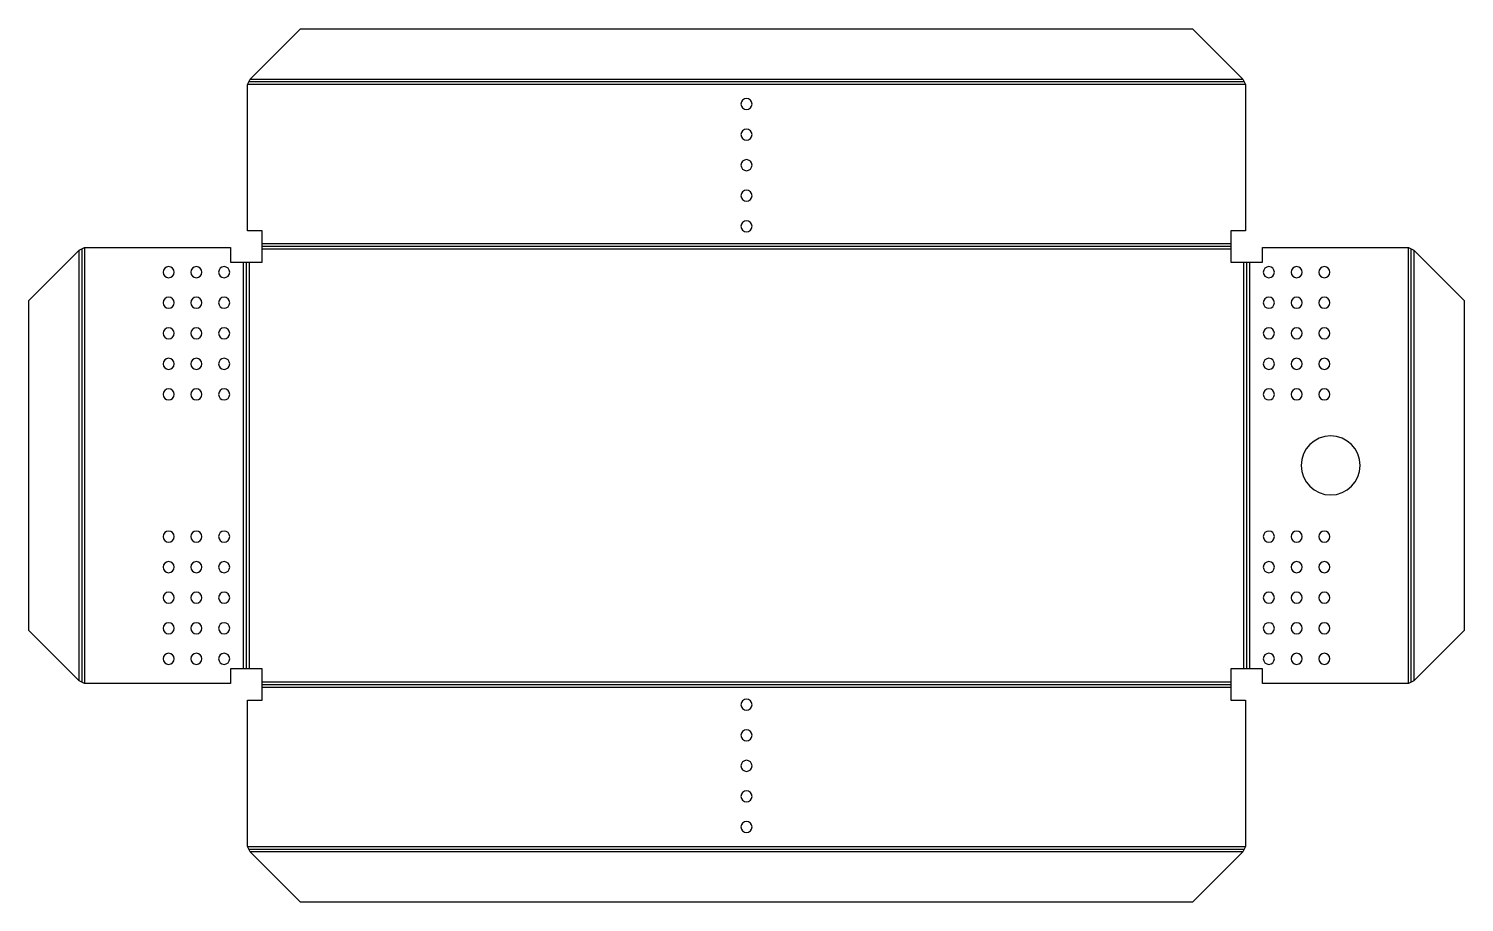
# Model space of a CAD drawing. Header units: inches. Extents: x -4.9 to 21, y 0 to 15.7.
import ezdxf

# ---------------------------------------------------------------- set-up
doc = ezdxf.new("R2010")
doc.units = ezdxf.units.IN

msp = doc.modelspace()

# ---------------------------------------------------------------- linework, layer by layer
at = {"layer": 'BEND'}
for p, q in [((16.992, 14.768), (-0.929, 14.768)), ((-3.935, 11.763), (-3.935, 3.962)), ((16.753, 11.807), (-0.691, 11.807)), ((19.997, 3.962), (19.997, 11.763)), ((-0.974, 11.524), (-0.974, 4.201)), ((17.036, 4.201), (17.036, 11.524)), ((-0.691, 3.918), (16.753, 3.918)), ((-0.929, 0.957), (16.992, 0.957))]:
    msp.add_line(p, q, dxfattribs=at)
at = {"layer": 'BEND_EXTENT'}
for p, q in [((-0.907, 14.818), (16.969, 14.818)), ((17.014, 14.719), (-0.952, 14.719)), ((-3.985, 3.985), (-3.985, 11.74)), ((-3.885, 11.785), (-3.885, 3.94)), ((-0.691, 11.857), (16.753, 11.857)), ((16.753, 11.757), (-0.691, 11.757)), ((19.947, 3.94), (19.947, 11.785)), ((20.047, 11.74), (20.047, 3.985)), ((-1.023, 4.201), (-1.023, 11.524)), ((-0.924, 11.524), (-0.924, 4.201)), ((16.986, 4.201), (16.986, 11.524)), ((17.085, 11.524), (17.085, 4.201)), ((-0.691, 3.968), (16.753, 3.968)), ((16.753, 3.868), (-0.691, 3.868)), ((-0.952, 1.006), (17.014, 1.006)), ((16.969, 0.907), (-0.907, 0.907))]:
    msp.add_line(p, q, dxfattribs=at)
at = {"layer": 'INTERIOR_PROFILES', "extrusion": (0, 0, -1)}
for centre, radius in [((-8.031, 14.369), 0.1), ((-8.031, 13.819), 0.1), ((-8.031, 13.269), 0.1), ((-8.031, 12.719), 0.1), ((-8.031, 12.169), 0.1), ((2.373, 11.342), 0.1), ((1.873, 11.342), 0.1), ((1.373, 11.342), 0.1), ((-17.435, 11.342), 0.1), ((-17.935, 11.342), 0.1), ((-18.435, 11.342), 0.1), ((2.373, 10.792), 0.1), ((1.873, 10.792), 0.1), ((1.373, 10.792), 0.1), ((-17.435, 10.792), 0.1), ((-17.935, 10.792), 0.1), ((-18.435, 10.792), 0.1), ((2.373, 10.242), 0.1), ((1.873, 10.242), 0.1), ((1.373, 10.242), 0.1), ((-17.435, 10.242), 0.1), ((-17.935, 10.242), 0.1), ((-18.435, 10.242), 0.1), ((2.373, 9.692), 0.1), ((1.873, 9.692), 0.1), ((1.373, 9.692), 0.1), ((-17.435, 9.692), 0.1), ((-17.935, 9.692), 0.1), ((-18.435, 9.692), 0.1), ((2.373, 9.142), 0.1), ((1.873, 9.142), 0.1), ((1.373, 9.142), 0.1), ((-17.435, 9.142), 0.1), ((-17.935, 9.142), 0.1), ((-18.435, 9.142), 0.1), ((-18.548, 7.863), 0.531), ((2.373, 6.583), 0.1), ((1.873, 6.583), 0.1), ((1.373, 6.583), 0.1), ((-17.435, 6.583), 0.1), ((-17.935, 6.583), 0.1), ((-18.435, 6.583), 0.1), ((2.373, 6.033), 0.1), ((1.873, 6.033), 0.1), ((1.373, 6.033), 0.1), ((-17.435, 6.033), 0.1), ((-17.935, 6.033), 0.1), ((-18.435, 6.033), 0.1), ((2.373, 5.483), 0.1), ((1.873, 5.483), 0.1), ((1.373, 5.483), 0.1), ((-17.435, 5.483), 0.1), ((-17.935, 5.483), 0.1), ((-18.435, 5.483), 0.1), ((2.373, 4.933), 0.1), ((1.873, 4.933), 0.1), ((1.373, 4.933), 0.1), ((-17.435, 4.933), 0.1), ((-17.935, 4.933), 0.1), ((-18.435, 4.933), 0.1), ((2.373, 4.383), 0.1), ((1.873, 4.383), 0.1), ((1.373, 4.383), 0.1), ((-17.435, 4.383), 0.1), ((-17.935, 4.383), 0.1), ((-18.435, 4.383), 0.1), ((-8.031, 3.556), 0.1), ((-8.031, 3.006), 0.1), ((-8.031, 2.456), 0.1), ((-8.031, 1.906), 0.1), ((-8.031, 1.356), 0.1)]:
    msp.add_circle(centre, radius, dxfattribs=at)
at = {"layer": 'OUTER_PROFILES'}
msp.add_lwpolyline([(20.954, 4.892), (20.047, 3.985), (19.947, 3.94), (17.318, 3.94), (17.318, 4.201), (16.753, 4.201), (16.753, 3.636), (17.014, 3.636), (17.014, 1.006), (16.969, 0.907), (16.062, 0), (0, 0), (-0.907, 0.907), (-0.952, 1.006), (-0.952, 3.636), (-0.691, 3.636), (-0.691, 4.201), (-1.256, 4.201), (-1.256, 3.94), (-3.885, 3.94), (-3.985, 3.985), (-4.892, 4.892), (-4.892, 10.833), (-3.985, 11.74), (-3.885, 11.785), (-1.256, 11.785), (-1.256, 11.524), (-0.691, 11.524), (-0.691, 12.089), (-0.952, 12.089), (-0.952, 14.719), (-0.907, 14.818), (0, 15.725), (16.062, 15.725), (16.969, 14.818), (17.014, 14.719), (17.014, 12.089), (16.753, 12.089), (16.753, 11.524), (17.318, 11.524), (17.318, 11.785), (19.947, 11.785), (20.047, 11.74), (20.954, 10.833)], close=True, dxfattribs=at)

doc.saveas('drawing.dxf')
